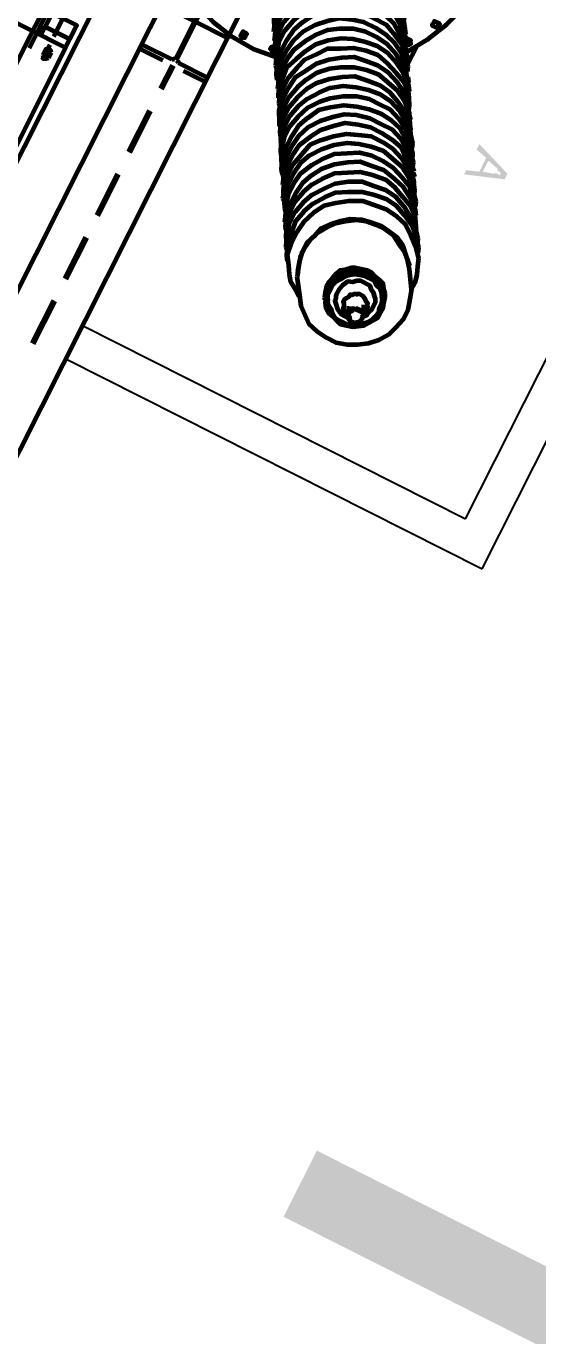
# Model space of a CAD drawing. Header units: metres. Extents: x 0 to 547597, y 0 to 1844684.
# Drawn here: x 543450.671 to 543452.044, y 1844567.933 to 1844571.445 of the extents above; entities that cross this region are included whole.
import ezdxf

# ---------------------------------------------------------------- set-up
doc = ezdxf.new("R2010")
doc.units = ezdxf.units.M
doc.layers.add('5_Thep', color=4, linetype='Continuous')
doc.layers.add('TUONG RAO', color=61, linetype='Continuous')
doc.layers.add('6', color=6, linetype='Continuous', lineweight=18)
doc.layers.add('giai đoạn này', color=10, linetype='Continuous', lineweight=60)
doc.styles.add('VNA', font='hoatbif.shx', dxfattribs={"width": 0.8})

# ---------------------------------------------------------------- blocks, each defined once
blk = doc.blocks.new('MBA220-MB')
for points in [[(2579, 1661.4), (2562.4, 1661.4), (2525.2, 1558.1), (2541.8, 1558.1), (2550, 1591.2), (2591.4, 1591.2), (2554.2, 1599.5), (2562.4, 1632.5), (2566.6, 1632.5), (2566.6, 1636.6), (2566.6, 1640.8), (2570.7, 1644.9), (2570.7, 1649)], [(2579, 1661.4), (2570.7, 1649), (2570.7, 1644.9), (2574.8, 1644.9), (2574.8, 1636.6), (2574.8, 1632.5), (2579, 1628.4), (2587.2, 1599.5), (2554.2, 1599.5), (2591.4, 1591.2), (2603.8, 1558.1), (2616.2, 1558.1)]]:
    blk.add_hatch(color=1).paths.add_polyline_path(points)
at = {"color": 1}
for points in [[(2955.1, 1570.5), (2979.9, 1578.8), (3008.8, 1587.1), (3037.7, 1587.1), (3066.6, 1578.8), (3091.4, 1570.5), (3116.2, 1554), (3136.9, 1533.3), (3153.4, 1508.5), (3165.8, 1483.7), (3174.1, 1454.8), (3174.1, 1425.9), (3170, 1396.9), (3161.7, 1368), (3145.2, 1347.3), (3128.6, 1326.7), (3103.8, 1310.1), (3062.5, 1281.2)], [(3046, 1248.2), (3021.2, 1231.6), (2988.1, 1227.5), (2955.1, 1227.5), (2922, 1231.6), (2888.9, 1244), (2860, 1260.5), (2839.3, 1285.3), (2818.7, 1314.3), (2802.1, 1347.3), (2798, 1376.3), (2793.9, 1413.5), (2798, 1446.5), (2806.3, 1475.5), (2826.9, 1504.4), (2847.6, 1529.2), (2872.4, 1549.9)], [(2872.4, 1549.9), (2893.1, 1558.1), (2913.7, 1566.4), (2934.4, 1570.5), (2959.2, 1570.5)], [(2872.4, 1549.9), (2872.4, 1549.9)], [(2955.1, 1570.5), (2909.6, 1541.6)], [(3004.7, 1219.2), (2975.7, 1206.8), (2942.7, 1198.6), (2909.6, 1198.6), (2876.5, 1206.8), (2847.6, 1219.2), (2818.7, 1239.9), (2793.9, 1260.5), (2773.2, 1289.5), (2756.7, 1322.5), (2752.5, 1355.6), (2748.4, 1388.7), (2752.5, 1421.7), (2764.9, 1450.7), (2781.5, 1479.6), (2802.1, 1504.4), (2826.9, 1525.1)], [(3025.3, 1231.6), (2996.4, 1219.2), (2963.3, 1215.1), (2930.3, 1211), (2897.2, 1219.2), (2868.3, 1231.6), (2839.3, 1252.3), (2814.5, 1272.9), (2798, 1301.9), (2781.5, 1334.9), (2773.2, 1368), (2769.1, 1401.1), (2773.2, 1434.1), (2785.6, 1463.1), (2802.1, 1496.1), (2822.8, 1516.8), (2847.6, 1537.5)], [(2806.3, 1508.5), (2818.7, 1516.8)], [(2806.3, 1508.5), (2806.3, 1512.7)], [(2826.9, 1525.1), (2839.3, 1529.2)], [(2826.9, 1525.1), (2826.9, 1525.1)], [(3054.2, 1281.2), (3050.1, 1277.1), (3021.2, 1268.8), (2996.4, 1264.7), (2967.5, 1264.7), (2946.8, 1272.9), (2917.9, 1281.2), (2897.2, 1297.7), (2876.5, 1318.4), (2860, 1339.1), (2847.6, 1368), (2843.5, 1392.8), (2839.3, 1421.7), (2843.5, 1446.5), (2847.6, 1471.3), (2860, 1496.1), (2880.7, 1516.8), (2901.3, 1537.5)], [(2909.6, 1541.6), (2888.9, 1525.1), (2872.4, 1508.5), (2860, 1483.7), (2847.6, 1463.1), (2843.5, 1434.1), (2843.5, 1409.3), (2847.6, 1380.4), (2855.9, 1355.6), (2872.4, 1330.8), (2888.9, 1310.1), (2909.6, 1293.6), (2934.4, 1277.1), (2959.2, 1268.8), (2984, 1264.7), (3008.8, 1264.7), (3037.7, 1272.9), (3062.5, 1281.2)], [(2847.6, 1537.5), (2860, 1541.6)], [(2847.6, 1537.5), (2847.6, 1537.5)], [(2901.3, 1537.5), (2901.3, 1537.5)], [(2996.4, 1512.7), (2988.1, 1504.4), (2975.7, 1496.1), (2971.6, 1483.7), (2967.5, 1467.2), (2963.3, 1454.8), (2963.3, 1442.4), (2967.5, 1425.9), (2971.6, 1409.3), (2975.7, 1401.1), (2988.1, 1388.7), (2996.4, 1376.3), (3008.8, 1372.1), (3025.3, 1368), (3037.7, 1363.9), (3050.1, 1363.9), (3066.6, 1368), (3079, 1372.1)], [(3004.7, 1516.8), (2996.4, 1508.5), (2984, 1496.1), (2975.7, 1483.7), (2971.6, 1471.3), (2967.5, 1454.8), (2967.5, 1442.4), (2975.7, 1425.9), (2975.7, 1413.5), (2988.1, 1401.1), (2996.4, 1388.7), (3008.8, 1380.4), (3021.2, 1372.1), (3037.7, 1368), (3066.6, 1368), (3079, 1376.3), (3091.4, 1380.4), (3103.8, 1388.7), (3112.1, 1401.1), (3116.2, 1417.6), (3120.4, 1430), (3124.5, 1442.4), (3120.4, 1458.9), (3116.2, 1475.5), (3108, 1487.9), (3099.7, 1500.3), (3087.3, 1508.5), (3074.9, 1516.8), (3062.5, 1525.1), (3046, 1525.1), (3033.6, 1525.1), (3021.2, 1520.9), (3004.7, 1516.8)], [(3008.8, 1516.8), (2996.4, 1504.4), (2988.1, 1496.1), (2975.7, 1483.7), (2975.7, 1471.3), (2971.6, 1454.8), (2971.6, 1442.4), (2975.7, 1425.9), (2979.9, 1413.5), (2988.1, 1401.1), (2996.4, 1388.7), (3008.8, 1380.4), (3021.2, 1376.3), (3037.7, 1368), (3050.1, 1368), (3066.6, 1372.1), (3079, 1376.3), (3091.4, 1380.4), (3103.8, 1392.8), (3112.1, 1401.1), (3116.2, 1417.6), (3120.4, 1430), (3120.4, 1458.9), (3116.2, 1475.5), (3108, 1487.9), (3099.7, 1500.3), (3087.3, 1508.5), (3074.9, 1516.8), (3062.5, 1520.9), (3050.1, 1525.1), (3033.6, 1525.1), (3021.2, 1520.9), (3008.8, 1516.8)], [(3012.9, 1512.7), (3000.5, 1504.4), (2992.3, 1496.1), (2988.1, 1483.7), (2979.9, 1471.3), (2979.9, 1442.4), (2984, 1430), (2988.1, 1417.6), (2996.4, 1405.2), (3004.7, 1396.9), (3017.1, 1388.7), (3029.5, 1380.4), (3041.8, 1376.3), (3066.6, 1376.3), (3079, 1380.4), (3091.4, 1388.7), (3099.7, 1401.1), (3108, 1409.3), (3116.2, 1421.7), (3116.2, 1430), (3116.2, 1446.5), (3116.2, 1458.9), (3112.1, 1475.5), (3103.8, 1483.7), (3095.6, 1496.1), (3087.3, 1504.4), (3074.9, 1512.7), (3062.5, 1516.8), (3050.1, 1520.9), (3037.7, 1516.8), (3025.3, 1516.8), (3012.9, 1512.7)], [(3004.7, 1516.8), (2996.4, 1512.7)], [(3012.9, 1512.7), (3008.8, 1508.5)], [(2913.7, 1169.6), (2884.8, 1153.1), (2851.7, 1149), (2818.7, 1149), (2785.6, 1153.1), (2756.7, 1165.5), (2727.7, 1186.2), (2702.9, 1211), (2682.3, 1239.9), (2669.9, 1268.8), (2661.6, 1301.9), (2657.5, 1334.9), (2665.8, 1368), (2674, 1401.1), (2690.5, 1430), (2711.2, 1450.7), (2740.1, 1475.5)], [(2934.4, 1182), (2905.5, 1169.6), (2876.5, 1161.4), (2839.3, 1161.4), (2810.4, 1165.5), (2777.3, 1182), (2752.5, 1198.6), (2723.6, 1223.4), (2707.1, 1252.3), (2690.5, 1281.2), (2682.3, 1314.3), (2682.3, 1347.3), (2686.4, 1380.4), (2698.8, 1413.5), (2711.2, 1442.4), (2736, 1463.1), (2760.8, 1483.7)], [(2959.2, 1194.4), (2930.3, 1182), (2897.2, 1177.9), (2864.1, 1177.9), (2831.1, 1182), (2802.1, 1194.4), (2773.2, 1211), (2748.4, 1235.8), (2727.7, 1264.7), (2711.2, 1293.6), (2707.1, 1326.7), (2702.9, 1359.7), (2711.2, 1396.9), (2719.5, 1425.9), (2736, 1454.8), (2756.7, 1479.6), (2785.6, 1496.1)], [(2979.9, 1206.8), (2950.9, 1194.4), (2917.9, 1186.2), (2884.8, 1186.2), (2851.7, 1194.4), (2822.8, 1206.8), (2798, 1223.4), (2769.1, 1248.2), (2752.5, 1277.1), (2736, 1306), (2727.7, 1339.1), (2723.6, 1376.3), (2731.9, 1409.3), (2744.3, 1438.3), (2756.7, 1467.2), (2777.3, 1492), (2806.3, 1508.5)], [(2740.1, 1475.5), (2752.5, 1479.6)], [(2740.1, 1475.5), (2740.1, 1475.5)], [(2760.8, 1483.7), (2773.2, 1492)], [(2760.8, 1483.7), (2760.8, 1487.9)], [(2785.6, 1496.1), (2798, 1504.4)], [(2785.6, 1496.1), (2785.6, 1500.3)], [(3008.8, 1508.5), (2996.4, 1504.4), (2992.3, 1496.1), (2984, 1483.7), (2979.9, 1471.3), (2975.7, 1458.9), (2975.7, 1442.4), (2979.9, 1430), (2984, 1421.7), (2988.1, 1409.3), (2996.4, 1396.9), (3008.8, 1388.7), (3021.2, 1380.4), (3033.6, 1376.3), (3046, 1376.3), (3058.4, 1376.3), (3070.8, 1376.3), (3083.2, 1384.5)], [(3079, 1487.9), (3070.8, 1496.1), (3062.5, 1496.1), (3050.1, 1500.3), (3029.5, 1500.3), (3021.2, 1496.1), (3017.1, 1492), (3008.8, 1483.7), (3004.7, 1475.5), (2996.4, 1467.2), (2996.4, 1438.3), (3000.5, 1430), (3008.8, 1421.7), (3012.9, 1409.3), (3021.2, 1405.2), (3029.5, 1401.1), (3041.8, 1396.9), (3058.4, 1396.9), (3070.8, 1401.1), (3074.9, 1401.1), (3083.2, 1409.3), (3091.4, 1417.6), (3095.6, 1425.9), (3099.7, 1434.1), (3099.7, 1454.8)], [(3070.8, 1483.7), (3066.6, 1487.9), (3050.1, 1487.9), (3046, 1483.7), (3041.8, 1483.7), (3037.7, 1475.5), (3033.6, 1471.3), (3029.5, 1463.1), (3029.5, 1450.7), (3033.6, 1446.5), (3033.6, 1442.4), (3041.8, 1434.1), (3041.8, 1430), (3050.1, 1430), (3054.2, 1425.9), (3062.5, 1421.7), (3066.6, 1421.7), (3070.8, 1425.9), (3079, 1430), (3083.2, 1430), (3087.3, 1434.1), (3091.4, 1442.4), (3095.6, 1446.5), (3095.6, 1450.7)], [(3074.9, 1487.9), (3050.1, 1475.5)], [(3074.9, 1487.9), (3070.8, 1483.7), (3070.8, 1483.7), (3070.8, 1479.6), (3066.6, 1475.5), (3066.6, 1463.1), (3070.8, 1463.1), (3070.8, 1458.9), (3070.8, 1454.8), (3074.9, 1450.7), (3079, 1450.7), (3083.2, 1450.7), (3091.4, 1450.7), (3095.6, 1450.7), (3095.6, 1450.7), (3099.7, 1454.8), (3103.8, 1458.9), (3103.8, 1463.1), (3103.8, 1463.1), (3103.8, 1475.5), (3103.8, 1475.5), (3103.8, 1479.6), (3099.7, 1483.7), (3095.6, 1483.7), (3095.6, 1487.9), (3074.9, 1487.9)], [(3074.9, 1483.7), (3070.8, 1483.7), (3070.8, 1483.7), (3070.8, 1479.6), (3070.8, 1463.1), (3070.8, 1458.9), (3074.9, 1454.8), (3079, 1454.8), (3083.2, 1450.7), (3095.6, 1450.7), (3095.6, 1454.8), (3099.7, 1458.9), (3103.8, 1458.9), (3103.8, 1475.5), (3099.7, 1479.6), (3099.7, 1483.7), (3095.6, 1483.7), (3095.6, 1483.7), (3091.4, 1487.9), (3079, 1487.9), (3074.9, 1483.7)], [(2872.4, 1144.8), (2839.3, 1132.4), (2806.3, 1124.2), (2773.2, 1124.2), (2744.3, 1128.3), (2711.2, 1144.8), (2682.3, 1161.4), (2657.5, 1186.2), (2636.8, 1211), (2624.4, 1244), (2616.2, 1277.1), (2616.2, 1310.1), (2620.3, 1343.2), (2628.6, 1376.3), (2649.2, 1401.1), (2669.9, 1425.9), (2694.7, 1446.5)], [(2893.1, 1153.1), (2860, 1144.8), (2831.1, 1136.6), (2798, 1136.6), (2764.9, 1144.8), (2731.9, 1153.1), (2707.1, 1173.8), (2682.3, 1198.6), (2661.6, 1227.5), (2649.2, 1256.4), (2636.8, 1289.5), (2636.8, 1326.7), (2641, 1355.6), (2653.4, 1388.7), (2669.9, 1417.6), (2690.5, 1442.4), (2715.3, 1458.9)], [(2674, 1434.1), (2682.3, 1442.4)], [(2694.7, 1446.5), (2707.1, 1450.7)], [(2694.7, 1446.5), (2694.7, 1450.7)], [(2715.3, 1458.9), (2727.7, 1463.1)], [(2715.3, 1458.9), (2715.3, 1463.1)], [(3095.6, 1450.7), (3070.8, 1442.4)], [(2802.1, 1103.5), (2773.2, 1091.1), (2744.3, 1082.8), (2711.2, 1082.8), (2678.2, 1091.1), (2645.1, 1103.5), (2616.2, 1124.2), (2595.5, 1144.8), (2574.8, 1173.8), (2558.3, 1206.8), (2550, 1239.9), (2550, 1272.9), (2550, 1301.9), (2562.4, 1334.9), (2579, 1363.9), (2603.8, 1388.7), (2628.6, 1409.3)], [(2826.9, 1115.9), (2798, 1103.5), (2764.9, 1099.4), (2731.9, 1099.4), (2698.8, 1103.5), (2669.9, 1115.9), (2636.8, 1132.4), (2616.2, 1157.2), (2595.5, 1186.2), (2583.1, 1219.2), (2574.8, 1252.3), (2570.7, 1285.3), (2574.8, 1318.4), (2583.1, 1347.3), (2603.8, 1376.3), (2624.4, 1401.1), (2649.2, 1421.7)], [(2847.6, 1132.4), (2818.7, 1115.9), (2785.6, 1111.8), (2752.5, 1111.8), (2723.6, 1115.9), (2690.5, 1128.3), (2661.6, 1149), (2636.8, 1173.8), (2616.2, 1198.6), (2603.8, 1227.5), (2595.5, 1264.7), (2595.5, 1297.7), (2595.5, 1330.8), (2607.9, 1363.9), (2624.4, 1388.7), (2649.2, 1413.5), (2669.9, 1434.1)], [(2628.6, 1409.3), (2636.8, 1413.5)], [(2628.6, 1409.3), (2628.6, 1409.3)], [(2649.2, 1421.7), (2661.6, 1425.9)], [(2649.2, 1421.7), (2649.2, 1421.7)], [(2674, 1434.1), (2669.9, 1434.1)], [(2393, 1272.9), (2339.2, 1306), (2277.3, 1334.9), (2219.4, 1355.6), (2157.4, 1368), (2095.4, 1372.1), (2029.3, 1368), (1971.4, 1351.5), (1913.6, 1326.7), (1859.8, 1293.6), (1814.4, 1252.3), (1773, 1206.8), (1740, 1153.1), (1711, 1095.2), (1698.6, 1033.2), (1690.4, 967.1), (1690.4, 905.1), (1702.8, 839), (1719.3, 777), (1744.1, 715)], [(2756.7, 1078.7), (2727.7, 1066.3), (2698.8, 1058), (2665.8, 1058), (2632.7, 1066.3), (2599.6, 1078.7), (2574.8, 1095.2), (2550, 1120), (2529.4, 1149), (2512.8, 1177.9), (2508.7, 1211), (2504.6, 1248.2), (2508.7, 1281.2), (2521.1, 1310.1), (2537.6, 1339.1), (2558.3, 1363.9), (2583.1, 1380.4)], [(2781.5, 1091.1), (2752.5, 1078.7), (2719.5, 1070.4), (2686.4, 1070.4), (2653.4, 1078.7), (2624.4, 1091.1), (2595.5, 1111.8), (2570.7, 1132.4), (2550, 1161.4), (2537.6, 1194.4), (2529.4, 1227.5), (2525.2, 1260.5), (2529.4, 1293.6), (2541.8, 1326.7), (2558.3, 1351.5), (2579, 1376.3), (2603.8, 1396.9)], [(2562.4, 1368), (2574.8, 1376.3)], [(2562.4, 1368), (2562.4, 1372.1)], [(2583.1, 1380.4), (2595.5, 1388.7)], [(2583.1, 1380.4), (2583.1, 1384.5)], [(2603.8, 1396.9), (2616.2, 1401.1)], [(2603.8, 1396.9), (2603.8, 1401.1)], [(3083.2, 1376.3), (3079, 1372.1)], [(3083.2, 1384.5), (3083.2, 1384.5)], [(2690.5, 1041.5), (2661.6, 1029.1), (2628.6, 1020.8), (2595.5, 1020.8), (2562.4, 1029.1), (2533.5, 1037.4), (2508.7, 1058), (2479.8, 1078.7), (2463.2, 1111.8), (2446.7, 1140.7), (2438.4, 1173.8), (2434.3, 1206.8), (2442.6, 1239.9), (2455, 1272.9), (2467.4, 1301.9), (2488, 1326.7), (2517, 1343.2)], [(2715.3, 1053.9), (2686.4, 1037.4), (2653.4, 1033.2), (2620.3, 1033.2), (2587.2, 1037.4), (2558.3, 1053.9), (2529.4, 1070.4), (2504.6, 1095.2), (2483.9, 1124.2), (2467.4, 1153.1), (2463.2, 1186.2), (2459.1, 1219.2), (2463.2, 1252.3), (2475.6, 1285.3), (2492.2, 1314.3), (2512.8, 1334.9), (2541.8, 1355.6)], [(2736, 1066.3), (2707.1, 1053.9), (2674, 1045.6), (2641, 1045.6), (2607.9, 1053.9), (2579, 1066.3), (2550, 1082.8), (2525.2, 1107.6), (2508.7, 1132.4), (2492.2, 1165.5), (2483.9, 1198.6), (2479.8, 1231.6), (2488, 1264.7), (2496.3, 1297.7), (2512.8, 1326.7), (2533.5, 1351.5), (2562.4, 1368)], [(2496.3, 1330.8), (2508.7, 1334.9)], [(2496.3, 1330.8), (2496.3, 1334.9)], [(2517, 1343.2), (2529.4, 1347.3)], [(2517, 1343.2), (2517, 1347.3)], [(2541.8, 1355.6), (2550, 1363.9)], [(2541.8, 1355.6), (2541.8, 1359.7)], [(2293.8, 1301.9), (2297.9, 1301.9), (2297.9, 1314.3), (2293.8, 1314.3), (2289.7, 1318.4), (2285.5, 1318.4), (2285.5, 1314.3), (2285.5, 1314.3), (2285.5, 1301.9), (2293.8, 1301.9)], [(2624.4, 1004.3), (2595.5, 987.8), (2562.4, 983.6), (2529.4, 983.6), (2500.4, 987.8), (2467.4, 1000.2), (2438.4, 1020.8), (2413.6, 1045.6), (2393, 1070.4), (2380.6, 1103.5), (2372.3, 1132.4), (2372.3, 1169.6), (2376.4, 1202.7), (2384.7, 1231.6), (2401.2, 1260.5), (2426, 1285.3), (2450.8, 1301.9)], [(2649.2, 1016.7), (2616.2, 1004.3), (2583.1, 996), (2550, 996), (2521.1, 1000.2), (2488, 1016.7), (2463.2, 1033.2), (2434.3, 1058), (2417.8, 1082.8), (2401.2, 1115.9), (2393, 1149), (2393, 1182), (2397.1, 1215.1), (2409.5, 1248.2), (2426, 1272.9), (2446.7, 1297.7), (2471.5, 1318.4)], [(2669.9, 1029.1), (2641, 1016.7), (2607.9, 1008.4), (2574.8, 1004.3), (2541.8, 1016.7), (2512.8, 1029.1), (2483.9, 1045.6), (2459.1, 1070.4), (2438.4, 1099.4), (2426, 1128.3), (2417.8, 1161.4), (2413.6, 1194.4), (2417.8, 1227.5), (2430.2, 1260.5), (2446.7, 1289.5), (2467.4, 1314.3), (2496.3, 1330.8)], [(2450.8, 1306), (2463.2, 1314.3)], [(2450.8, 1306), (2450.8, 1301.9)], [(2471.5, 1318.4), (2483.9, 1326.7)], [(2471.5, 1318.4), (2471.5, 1322.5)], [(3108, 1310.1), (3095.6, 1293.6), (3083.2, 1272.9), (3066.6, 1260.5), (3046, 1248.2)], [(2558.3, 963), (2529.4, 950.6), (2500.4, 942.3), (2467.4, 942.3), (2434.3, 950.6), (2401.2, 963), (2372.3, 983.6), (2351.6, 1004.3), (2326.8, 1033.2), (2314.5, 1062.2), (2306.2, 1099.4), (2306.2, 1132.4), (2306.2, 1165.5), (2318.6, 1198.6), (2335.1, 1223.4), (2359.9, 1248.2), (2380.6, 1268.8)], [(2583.1, 975.4), (2550, 963), (2521.1, 954.7), (2488, 954.7), (2455, 963), (2426, 975.4), (2393, 996), (2372.3, 1016.7), (2351.6, 1045.6), (2339.2, 1078.7), (2326.8, 1111.8), (2326.8, 1144.8), (2331, 1177.9), (2339.2, 1206.8), (2359.9, 1235.8), (2380.6, 1260.5), (2405.4, 1281.2)], [(2603.8, 987.8), (2574.8, 975.4), (2541.8, 971.2), (2508.7, 971.2), (2475.6, 975.4), (2446.7, 987.8), (2417.8, 1004.3), (2393, 1029.1), (2372.3, 1058), (2359.9, 1091.1), (2351.6, 1124.2), (2351.6, 1153.1), (2351.6, 1190.3), (2364, 1219.2), (2380.6, 1252.3), (2401.2, 1272.9), (2426, 1293.6)], [(2372.3, 1260.5), (2372.3, 1268.8), (2372.3, 1268.8), (2368.2, 1272.9), (2364, 1268.8), (2359.9, 1268.8), (2359.9, 1256.4), (2364, 1256.4)], [(2368.2, 1256.4), (2368.2, 1260.5), (2364, 1260.5), (2364, 1264.7), (2359.9, 1264.7)], [(2368.2, 1256.4), (2368.2, 1260.5), (2364, 1260.5), (2364, 1264.7), (2359.9, 1264.7)], [(2364, 1289.5), (2426, 1289.5)], [(2384.7, 1268.8), (2380.6, 1268.8)], [(2384.7, 1268.8), (2393, 1272.9)], [(2405.4, 1281.2), (2417.8, 1285.3)], [(2405.4, 1281.2), (2405.4, 1281.2)], [(2426, 1293.6), (2438.4, 1297.7)], [(2426, 1293.6), (2426, 1293.6)], [(2512.8, 938.2), (2483.9, 925.8), (2455, 917.5), (2421.9, 917.5), (2388.8, 921.6), (2355.8, 938.2), (2326.8, 954.7), (2306.2, 979.5), (2285.5, 1004.3), (2269, 1037.4), (2260.7, 1070.4), (2260.7, 1103.5), (2264.9, 1136.6), (2277.3, 1169.6), (2289.7, 1198.6), (2314.5, 1223.4), (2339.2, 1239.9)], [(2537.6, 950.6), (2508.7, 938.2), (2475.6, 929.9), (2442.6, 929.9), (2409.5, 938.2), (2380.6, 950.6), (2351.6, 967.1), (2326.8, 991.9), (2306.2, 1020.8), (2293.8, 1049.8), (2285.5, 1082.8), (2281.4, 1120), (2285.5, 1153.1), (2297.9, 1182), (2314.5, 1211), (2335.1, 1235.8), (2359.9, 1252.3)], [(2339.2, 1239.9), (2351.6, 1248.2)], [(2339.2, 1239.9), (2339.2, 1244)], [(2359.9, 1252.3), (2372.3, 1260.5)], [(2359.9, 1252.3), (2359.9, 1256.4)], [(3037.7, 1239.9), (3025.3, 1231.6)], [(2492.2, 925.8), (2463.2, 909.2), (2430.2, 905.1), (2397.1, 905.1), (2364, 909.2), (2335.1, 921.6), (2306.2, 942.3), (2281.4, 967.1), (2264.9, 996), (2248.3, 1025), (2240.1, 1058), (2235.9, 1091.1), (2244.2, 1124.2), (2252.5, 1157.2), (2269, 1186.2), (2289.7, 1206.8), (2318.6, 1227.5)], [(2967.5, 1202.7), (2959.2, 1194.4)], [(2992.3, 1215.1), (2979.9, 1206.8)], [(3012.9, 1227.5), (3004.7, 1219.2)], [(2901.3, 1165.5), (2893.1, 1153.1)], [(2922, 1177.9), (2913.7, 1169.6)], [(2946.8, 1186.2), (2934.4, 1182)], [(2835.2, 1124.2), (2826.9, 1115.9)], [(2860, 1136.6), (2847.6, 1132.4)], [(2880.7, 1149), (2872.4, 1144.8)], [(2793.9, 1099.4), (2781.5, 1091.1)], [(2814.5, 1111.8), (2802.1, 1103.5)], [(2723.6, 1058), (2715.3, 1053.9)], [(2748.4, 1074.6), (2736, 1066.3)], [(2769.1, 1087), (2756.7, 1078.7)], [(2657.5, 1020.8), (2649.2, 1016.7)], [(2678.2, 1037.4), (2669.9, 1029.1)], [(2702.9, 1049.8), (2690.5, 1041.5)], [(2591.4, 983.6), (2583.1, 975.4)], [(2616.2, 996), (2603.8, 987.8)], [(2636.8, 1008.4), (2624.4, 1004.3)], [(1764.8, 686.1), (1802, 632.3), (1847.4, 586.9), (1897, 545.5), (1954.9, 512.5), (2012.7, 483.6), (2074.7, 471.2), (2136.7, 462.9), (2202.9, 462.9), (2260.7, 475.3), (2318.6, 496), (2376.4, 529), (2426, 562.1), (2467.4, 607.5), (2504.6, 657.1), (2533.5, 715), (2554.2, 772.9), (2566.6, 834.9), (2570.7, 901), (2562.4, 967.1)], [(2545.9, 958.8), (2537.6, 950.6)], [(2541.8, 954.7), (2541.8, 946.4), (2541.8, 946.4), (2545.9, 942.3), (2550, 942.3), (2550, 946.4), (2550, 946.4), (2554.2, 950.6), (2554.2, 954.7), (2550, 954.7), (2550, 958.8), (2550, 958.8)], [(2545.9, 942.3), (2545.9, 954.7), (2541.8, 954.7), (2541.8, 954.7)], [(2545.9, 942.3), (2545.9, 954.7), (2541.8, 954.7), (2541.8, 954.7)], [(2570.7, 971.2), (2558.3, 963)], [(2504.6, 929.9), (2492.2, 925.8)], [(2525.2, 942.3), (2512.8, 938.2)], [(2550, 855.5), (2554.2, 855.5), (2554.2, 859.7), (2558.3, 859.7), (2554.2, 863.8), (2554.2, 867.9), (2550, 867.9), (2550, 867.9), (2545.9, 867.9), (2545.9, 867.9), (2541.8, 867.9), (2541.8, 855.5), (2545.9, 855.5), (2550, 855.5)], [(2550, 855.5), (2550, 859.7), (2545.9, 859.7), (2545.9, 863.8), (2541.8, 863.8)], [(2550, 855.5), (2550, 859.7), (2545.9, 859.7), (2545.9, 863.8), (2541.8, 863.8)], [(2359.9, 826.6), (2574.8, 826.6)], [(5773.7, 628.2), (5773.7, 826.6), (2508.7, 826.6), (2508.7, 628.2), (5773.7, 628.2)], [(2574.8, 628.2), (2574.8, 826.6)], [(2707.1, 826.6), (2694.7, 826.6), (2694.7, 739.8)], [(2707.1, 760.5), (2707.1, 826.6)], [(2690.5, 731.5), (2690.5, 735.7), (2694.7, 739.8)], [(2690.5, 731.5), (2521.1, 731.5)], [(2521.1, 727.4), (2690.5, 727.4)], [(2694.7, 719.1), (2690.5, 723.3), (2690.5, 727.4)], [(2694.7, 719.1), (2694.7, 632.3), (2698.8, 628.2), (2707.1, 628.2), (2707.1, 698.5)], [(2777.3, 731.5), (2707.1, 731.5)], [(2777.3, 727.4), (2707.1, 727.4)], [(2967.5, 731.5), (2843.5, 731.5)], [(2967.5, 727.4), (2843.5, 727.4)], [(3157.6, 731.5), (3033.6, 731.5)], [(3157.6, 727.4), (3033.6, 727.4)], [(3347.7, 731.5), (3223.7, 731.5)], [(3347.7, 727.4), (3223.7, 727.4)], [(3541.9, 731.5), (3413.8, 731.5)], [(3541.9, 727.4), (3413.8, 727.4)], [(2314.5, 471.2), (3190.6, 471.2)], [(2769.1, 450.5), (2727.7, 450.5), (2727.7, 376.1), (2769.1, 376.1), (2769.1, 450.5), (2769.1, 376.1)], [(2793.9, 450.5), (2769.1, 450.5)], [(2793.9, -549.7), (2793.9, 450.5)], [(2793.9, 450.5), (3232, 450.5)], [(2822.8, 421.6), (2818.7, 417.4), (2818.7, 409.2), (2822.8, 405), (2839.3, 405)], [(2822.8, 421.6), (2839.3, 421.6)], [(2831.1, 400.9), (2831.1, 425.7)], [(2839.3, 405), (2843.5, 409.2), (2847.6, 409.2), (2843.5, 417.4), (2839.3, 421.6)], [(2781.5, 409.2), (2698.8, 409.2)], [(2806.3, 409.2), (2851.7, 409.2)], [(3240.2, 351.3), (2314.5, 351.3)], [(2711.2, 363.7), (2839.3, 363.7)], [(2793.9, 376.1), (2769.1, 376.1)]]:
    blk.add_lwpolyline(points, dxfattribs=at)
blk = doc.blocks.new('mb moiTQK')
at = {"layer": 'TUONG RAO'}
for p, q in [((-84.5126, -80.4325), (-87.028, -80.4325)), ((-84.5126, -81.6836), (-84.5126, -80.4325)), ((-84.6126, -80.5325), (-87.0348, -80.5325)), ((-84.6126, -81.6836), (-84.6126, -80.5325))]:
    blk.add_line(p, q, dxfattribs=at)
at = {"layer": 'giai đoạn này', "color": 1, "linetype": 'ByBlock', "ltscale": 5, "xscale": 0.001, "yscale": 0.001, "zscale": 0.001}
blk.add_blockref('MBA220-MB', (-88.0517, -82.5102), dxfattribs=at)
at = {"layer": '6', "style": 'VNA', "width": 0.8}
blk.add_text('T3', height=2, dxfattribs=at).set_placement((-83.4738, -80.126))
blk = doc.blocks.new('ACAD-DinhViTuyenDz220kV')
blk.add_circle((543470.1879, 1844560.0696), 117.5514)
at = {"layer": '5_Thep', "rotation": 243.2403583287449}
blk.add_blockref('mb moiTQK', (543485.661, 1844458.313), dxfattribs=at)

msp = doc.modelspace()

# ---------------------------------------------------------------- block references
msp.add_blockref('ACAD-DinhViTuyenDz220kV', (0, 0))

doc.saveas('drawing.dxf')
